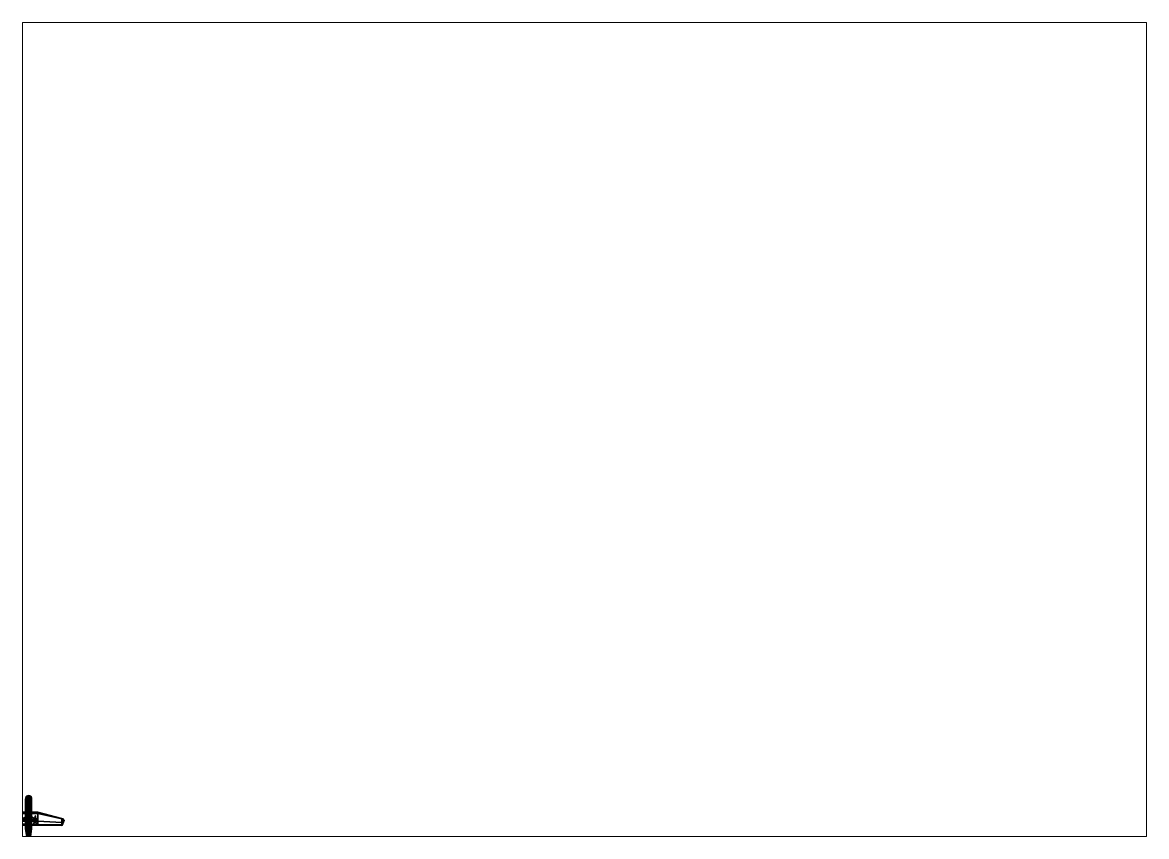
# Paper-space layout 'Layout1' of a CAD drawing. Header units: millimetres. Extents: x 28 to 251, y 20 to 181.
# The model-space entities are those that its viewports show. They can reach past a viewport. Long polylines and large blocks are cut down to what shows.
import ezdxf

# ---------------------------------------------------------------- set-up
doc = ezdxf.new("R2010")
doc.units = ezdxf.units.MM
for name, color, linetype in [('wheels', 2, 'Continuous'), ('wing1', 5, 'Continuous'), ('wing2', 1, 'Continuous')]:
    doc.layers.add(name, color=color, linetype=linetype)

msp = doc.modelspace()

# ---------------------------------------------------------------- linework, layer by layer
for points in [[(-1.04, 9.33, 2.65), (-1.1, 9.33, 2.1), (-1.13, 8.8, 2.1), (-1.07, 8.8, 2.66)], [(-1.1, 9.33, 2.1), (-1.04, 9.33, 1.67), (-1.07, 8.8, 1.53), (-1.13, 8.8, 2.1)], [(-1.13, 8.8, 2.1), (-1.07, 8.8, 1.53), (-0.98, 8.33, 1.53), (-1.13, 8.33, 2.1)], [(-1.07, 8.8, 2.66), (-1.13, 8.8, 2.1), (-1.13, 8.33, 2.1), (-0.98, 8.33, 2.66)], [(-0.93, 9.86, 2.19), (-0.96, 9.86, 1.88), (-1.1, 9.33, 2.1), (-1.04, 9.33, 2.65)], [(-0.96, 9.86, 1.88), (-0.93, 9.86, 1.82), (-1.04, 9.33, 1.67), (-1.1, 9.33, 2.1)], [(-1.04, 9.33, 1.67), (-0.57, 9.33, 1.19), (-0.57, 8.8, 1.07), (-1.07, 8.8, 1.53)], [(-0.57, 9.33, 3.03), (-1.04, 9.33, 2.65), (-1.07, 8.8, 2.66), (-0.57, 8.8, 3.08)], [(-1.07, 8.8, 1.53), (-0.57, 8.8, 1.07), (-0.57, 8.33, 1.12), (-0.98, 8.33, 1.53)], [(-0.57, 8.8, 3.08), (-1.07, 8.8, 2.66), (-0.98, 8.33, 2.66), (-0.57, 8.33, 3.08)], [(-0.93, 9.86, 1.82), (-0.57, 9.86, 1.42), (-0.57, 9.33, 1.19), (-1.04, 9.33, 1.67)], [(-0.57, 9.86, 2.38), (-0.93, 9.86, 2.19), (-1.04, 9.33, 2.65), (-0.57, 9.33, 3.03)], [(-0.83, 9.99, 1.86), (-0.96, 9.86, 1.88), (-0.93, 9.86, 2.19), (-0.59, 9.99, 1.94)], [(-0.59, 9.99, 1.79), (-0.93, 9.86, 1.82), (-0.96, 9.86, 1.88), (-0.83, 9.99, 1.86)], [(-0.59, 9.99, 1.94), (-0.93, 9.86, 2.19), (-0.57, 9.86, 2.38), (0, 9.99, 2.21)], [(0, 9.99, 1.48), (-0.57, 9.86, 1.42), (-0.93, 9.86, 1.82), (-0.59, 9.99, 1.79)], [(-0.48, 10.13, 1.83), (-0.83, 9.99, 1.86), (-0.59, 9.99, 1.94), (-0.34, 10.13, 1.9)], [(-0.34, 10.13, 1.67), (-0.59, 9.99, 1.79), (-0.83, 9.99, 1.86), (-0.48, 10.13, 1.83)], [(-0.34, 10.13, 1.9), (-0.59, 9.99, 1.94), (0, 9.99, 2.21), (0, 10.13, 2.02)], [(0, 10.13, 1.56), (0, 9.99, 1.48), (-0.59, 9.99, 1.79), (-0.34, 10.13, 1.67)], [(0.57, 9.86, 1.42), (0, 9.86, 1.4), (-0.57, 9.86, 1.42), (0, 9.99, 1.48)], [(-0.57, 9.86, 1.42), (0, 9.86, 1.4), (0, 9.33, 1.17), (-0.57, 9.33, 1.19)], [(-0.57, 9.33, 1.19), (0, 9.33, 1.17), (0, 8.8, 1), (-0.57, 8.8, 1.07)], [(-0.57, 8.8, 1.07), (0, 8.8, 1), (0, 8.33, 0.97), (-0.57, 8.33, 1.12)], [(-0.57, 9.86, 2.38), (0, 9.86, 2.42), (0.57, 9.86, 2.38), (0, 9.99, 2.21)], [(0, 9.86, 2.42), (-0.57, 9.86, 2.38), (-0.57, 9.33, 3.03), (0, 9.33, 3.1)], [(0, 9.33, 3.1), (-0.57, 9.33, 3.03), (-0.57, 8.8, 3.08), (0, 8.8, 3.23)], [(0, 8.8, 3.23), (-0.57, 8.8, 3.08), (-0.57, 8.33, 3.08), (0, 8.33, 3.23)], [(0, 10.22, 1.79), (-0.48, 10.13, 1.83), (-0.34, 10.13, 1.9), (0, 10.22, 1.79)], [(0, 10.22, 1.79), (-0.34, 10.13, 1.67), (-0.48, 10.13, 1.83), (0, 10.22, 1.79)], [(0, 10.22, 1.79), (-0.34, 10.13, 1.9), (0, 10.13, 2.02), (0, 10.22, 1.79)], [(0, 10.22, 1.79), (0, 10.13, 1.56), (-0.34, 10.13, 1.67), (0, 10.22, 1.79)], [(0, 10.22, 1.79), (0, 10.13, 2.02), (0.34, 10.13, 1.9), (0, 10.22, 1.79)], [(0, 10.22, 1.79), (0.34, 10.13, 1.9), (0.48, 10.13, 1.83), (0, 10.22, 1.79)], [(0, 10.22, 1.79), (0.48, 10.13, 1.83), (0.34, 10.13, 1.67), (0, 10.22, 1.79)], [(0, 10.22, 1.79), (0.34, 10.13, 1.67), (0, 10.13, 1.56), (0, 10.22, 1.79)], [(0, 10.13, 2.02), (0, 9.99, 2.21), (0.59, 9.99, 1.94), (0.34, 10.13, 1.9)], [(0.34, 10.13, 1.67), (0.59, 9.99, 1.79), (0, 9.99, 1.48), (0, 10.13, 1.56)], [(0, 9.99, 2.21), (0.57, 9.86, 2.38), (0.93, 9.86, 2.19), (0.59, 9.99, 1.94)], [(0.59, 9.99, 1.79), (0.93, 9.86, 1.82), (0.57, 9.86, 1.42), (0, 9.99, 1.48)], [(0, 9.86, 1.4), (0.57, 9.86, 1.42), (0.57, 9.33, 1.19), (0, 9.33, 1.17)], [(0.57, 9.86, 2.38), (0, 9.86, 2.42), (0, 9.33, 3.1), (0.57, 9.33, 3.03)], [(0, 9.33, 1.17), (0.57, 9.33, 1.19), (0.57, 8.8, 1.07), (0, 8.8, 1)], [(0.57, 9.33, 3.03), (0, 9.33, 3.1), (0, 8.8, 3.23), (0.57, 8.8, 3.08)], [(0, 8.8, 1), (0.57, 8.8, 1.07), (0.57, 8.33, 1.12), (0, 8.33, 0.97)], [(0.57, 8.8, 3.08), (0, 8.8, 3.23), (0, 8.33, 3.23), (0.57, 8.33, 3.08)], [(0.34, 10.13, 1.9), (0.59, 9.99, 1.94), (0.83, 9.99, 1.86), (0.48, 10.13, 1.83)], [(0.48, 10.13, 1.83), (0.83, 9.99, 1.86), (0.59, 9.99, 1.79), (0.34, 10.13, 1.67)], [(0.57, 9.86, 1.42), (0.93, 9.86, 1.82), (1.04, 9.33, 1.67), (0.57, 9.33, 1.19)], [(0.93, 9.86, 2.19), (0.57, 9.86, 2.38), (0.57, 9.33, 3.03), (1.04, 9.33, 2.65)], [(0.57, 9.33, 1.19), (1.04, 9.33, 1.67), (1.07, 8.8, 1.53), (0.57, 8.8, 1.07)], [(1.04, 9.33, 2.65), (0.57, 9.33, 3.03), (0.57, 8.8, 3.08), (1.07, 8.8, 2.66)], [(0.57, 8.8, 1.07), (1.07, 8.8, 1.53), (0.98, 8.33, 1.53), (0.57, 8.33, 1.12)], [(1.07, 8.8, 2.66), (0.57, 8.8, 3.08), (0.57, 8.33, 3.08), (0.98, 8.33, 2.66)], [(0.59, 9.99, 1.94), (0.93, 9.86, 2.19), (0.96, 9.86, 1.88), (0.83, 9.99, 1.86)], [(0.83, 9.99, 1.86), (0.96, 9.86, 1.88), (0.93, 9.86, 1.82), (0.59, 9.99, 1.79)], [(0.96, 9.86, 1.88), (0.93, 9.86, 2.19), (1.04, 9.33, 2.65), (1.1, 9.33, 2.1)], [(0.93, 9.86, 1.82), (0.96, 9.86, 1.88), (1.1, 9.33, 2.1), (1.04, 9.33, 1.67)], [(1.07, 8.8, 1.53), (1.13, 8.8, 2.1), (1.13, 8.33, 2.1), (0.98, 8.33, 1.53)], [(1.13, 8.8, 2.1), (1.07, 8.8, 2.66), (0.98, 8.33, 2.66), (1.13, 8.33, 2.1)], [(1.1, 9.33, 2.1), (1.04, 9.33, 2.65), (1.07, 8.8, 2.66), (1.13, 8.8, 2.1)], [(1.04, 9.33, 1.67), (1.1, 9.33, 2.1), (1.13, 8.8, 2.1), (1.07, 8.8, 1.53)], [(-0.98, 8.33, 2.66), (-1.13, 8.33, 2.1), (-1.13, -2.33, 2.1), (-0.98, -2.33, 2.66)], [(-1.13, 8.33, 2.1), (-0.98, 8.33, 1.53), (-0.98, -2.33, 1.53), (-1.13, -2.33, 2.1)], [(-0.57, 8.33, 3.08), (-0.98, 8.33, 2.66), (-0.98, -2.33, 2.66), (-0.57, -2.33, 3.08)], [(-0.98, 8.33, 1.53), (-0.57, 8.33, 1.12), (-0.57, -2.33, 1.12), (-0.98, -2.33, 1.53)], [(-0.57, 8.33, 1.12), (0, 8.33, 0.97), (0, -2.33, 0.97), (-0.57, -2.33, 1.12)], [(0, 8.33, 3.23), (-0.57, 8.33, 3.08), (-0.57, -2.33, 3.08), (0, -2.33, 3.23)], [(-0.08, 8.31, 0.86), (-0.16, 8.17, 0.86), (-0.16, 8.17, 1.02), (-0.08, 8.31, 1)], [(-0.08, 8.31, 0.86), (0.08, 8.03, 0.86), (-0.08, 8.03, 0.86), (-0.16, 8.17, 0.86)], [(-0.16, 8.17, 0.86), (-0.08, 8.03, 0.86), (-0.08, 8.03, 1), (-0.16, 8.17, 1.02)], [(-0.14, 8.15, 0.2), (-0.14, 8.31, 0.57), (-0.14, 8.08, 0.57), (-0.14, 8, 0.2)], [(-0.14, 8.31, 0.57), (-0.14, 8.08, 0.57), (-0.14, 8.08, 0.72), (-0.14, 8.3, 0.72)], [(0.14, 8.3, 0.72), (0.14, 8.31, 0.57), (-0.14, 8.31, 0.57), (-0.14, 8.3, 0.72)], [(0.14, 8.31, 0.57), (0.14, 8.08, 0.57), (-0.14, 8.08, 0.57), (-0.14, 8.31, 0.57)], [(-0.14, 8.3, 0.72), (-0.14, 8.08, 0.72), (0.14, 8.08, 0.72), (0.14, 8.3, 0.72)], [(-0.14, 8.08, 0.72), (-0.14, 8.08, 0.57), (0.14, 8.08, 0.57), (0.14, 8.08, 0.72)], [(0.1, 4.25, 1.01), (0.1, 1.94, 0.32), (-0.1, 1.94, 0.32), (-0.1, 4.25, 1.01)], [(0.08, 8.31, 0.86), (-0.08, 8.31, 0.86), (-0.08, 8.31, 1), (0.08, 8.31, 1)], [(0.08, 8.31, 0.86), (0.16, 8.17, 0.86), (0.08, 8.03, 0.86), (-0.08, 8.31, 0.86)], [(-0.04, 8.24, 0.72), (-0.08, 8.17, 0.72), (-0.08, 8.17, 0.86), (-0.04, 8.24, 0.86)], [(-0.08, 8.17, 0.72), (-0.04, 8.1, 0.72), (-0.04, 8.1, 0.86), (-0.08, 8.17, 0.86)], [(-0.08, 8.03, 0.86), (0.08, 8.03, 0.86), (0.08, 8.03, 1), (-0.08, 8.03, 1)], [(0, 8.22, 3.21), (-0.05, 8.17, 3.21), (-0.03, 8.17, 3.75), (0, 8.2, 3.75)], [(-0.05, 8.17, 3.21), (0, 8.12, 3.21), (0, 8.14, 3.75), (-0.03, 8.17, 3.75)], [(0.04, 8.24, 0.72), (-0.04, 8.24, 0.72), (-0.04, 8.24, 0.86), (0.04, 8.24, 0.86)], [(-0.04, 8.1, 0.72), (0.04, 8.1, 0.72), (0.04, 8.1, 0.86), (-0.04, 8.1, 0.86)], [(0, 8.2, 3.75), (-0.03, 8.17, 3.75), (0, 8.14, 3.75), (0.03, 8.17, 3.75)], [(0, 8.17, 3.65), (-0.01, 8.17, 3.64), (-0.01, 0.58, 3.78), (0, 0.58, 3.79)], [(-0.01, 8.17, 3.64), (0, 8.17, 3.63), (0, 0.58, 3.77), (-0.01, 0.58, 3.78)], [(0.57, 8.33, 3.08), (0, 8.33, 3.23), (0, -2.33, 3.23), (0.57, -2.33, 3.08)], [(0, 8.33, 0.97), (0.57, 8.33, 1.12), (0.57, -2.33, 1.12), (0, -2.33, 0.97)], [(0.05, 8.17, 3.21), (0, 8.22, 3.21), (0, 8.2, 3.75), (0.03, 8.17, 3.75)], [(0, 8.12, 3.21), (0.05, 8.17, 3.21), (0.03, 8.17, 3.75), (0, 8.14, 3.75)], [(0.01, 8.17, 3.64), (0, 8.17, 3.65), (0, 0.58, 3.79), (0.01, 0.58, 3.78)], [(0, 8.17, 3.63), (0.01, 8.17, 3.64), (0.01, 0.58, 3.78), (0, 0.58, 3.77)], [(0.08, 8.17, 0.72), (0.04, 8.24, 0.72), (0.04, 8.24, 0.86), (0.08, 8.17, 0.86)], [(0.04, 8.1, 0.72), (0.08, 8.17, 0.72), (0.08, 8.17, 0.86), (0.04, 8.1, 0.86)], [(0.16, 8.17, 0.86), (0.08, 8.31, 0.86), (0.08, 8.31, 1), (0.16, 8.17, 1.02)], [(0.08, 8.03, 0.86), (0.16, 8.17, 0.86), (0.16, 8.17, 1.02), (0.08, 8.03, 1)], [(0.14, 8.15, 0.2), (0.14, 8.31, 0.57), (0.14, 8.08, 0.57), (0.14, 8, 0.2)], [(0.14, 8.08, 0.72), (0.14, 8.08, 0.57), (0.14, 8.31, 0.57), (0.14, 8.3, 0.72)], [(0.98, 8.33, 2.66), (0.57, 8.33, 3.08), (0.57, -2.33, 3.08), (0.98, -2.33, 2.66)], [(0.57, 8.33, 1.12), (0.98, 8.33, 1.53), (0.98, -2.33, 1.53), (0.57, -2.33, 1.12)], [(1.13, 8.33, 2.1), (0.98, 8.33, 2.66), (0.98, -2.33, 2.66), (1.13, -2.33, 2.1)], [(0.98, 8.33, 1.53), (1.13, 8.33, 2.1), (1.13, -2.33, 2.1), (0.98, -2.33, 1.53)], [(0.1, 1.94, 0.32), (0.34, 1.46, 0.32), (-0.34, 1.46, 0.32), (-0.1, 1.94, 0.32)], [(0.34, 1.46, 0.32), (0.34, 0.91, 0.32), (-0.34, 0.91, 0.32), (-0.34, 1.46, 0.32)], [(-0.08, 1.55, 0.54), (-0.16, 1.41, 0.52), (-0.16, 1.29, 1.19), (-0.08, 1.43, 1.21)], [(-0.08, 1.55, 0.54), (0.08, 1.27, 0.5), (-0.08, 1.27, 0.5), (-0.16, 1.41, 0.52)], [(-0.16, 1.41, 0.52), (-0.08, 1.27, 0.5), (-0.08, 1.16, 1.17), (-0.16, 1.29, 1.19)], [(0.08, 1.55, 0.54), (-0.08, 1.55, 0.54), (-0.08, 1.43, 1.21), (0.08, 1.43, 1.21)], [(0.08, 1.55, 0.54), (0.16, 1.41, 0.52), (0.08, 1.27, 0.5), (-0.08, 1.55, 0.54)], [(-0.08, 1.27, 0.5), (0.08, 1.27, 0.5), (0.08, 1.16, 1.17), (-0.08, 1.16, 1.17)], [(0, 1.48, 0.32), (-0.04, 1.44, 0.32), (-0.04, 1.41, 0.52), (0, 1.44, 0.53)], [(-0.04, 1.44, 0.32), (0, 1.4, 0.32), (0, 1.37, 0.52), (-0.04, 1.41, 0.52)], [(0, 0.62, 3.69), (-0.04, 0.58, 3.69), (-0.02, 0.58, 3.79), (0, 0.6, 3.79)], [(-0.04, 0.58, 3.69), (0, 0.54, 3.69), (0, 0.56, 3.79), (-0.02, 0.58, 3.79)], [(0, 1.53, 0.32), (-0.02, 1.51, 0.32), (-0.02, 1.92, 0.99), (0, 1.94, 0.99)], [(-0.02, 1.51, 0.32), (0, 1.49, 0.32), (0, 1.9, 0.99), (-0.02, 1.92, 0.99)], [(0, 0.6, 3.79), (-0.02, 0.58, 3.79), (0, 0.56, 3.79), (0.02, 0.58, 3.79)], [(0.02, 1.51, 0.32), (0, 1.53, 0.32), (0, 1.94, 0.99), (0.02, 1.92, 0.99)], [(0, 1.49, 0.32), (0.02, 1.51, 0.32), (0.02, 1.92, 0.99), (0, 1.9, 0.99)], [(0.04, 1.44, 0.32), (0, 1.48, 0.32), (0, 1.44, 0.53), (0.04, 1.41, 0.52)], [(0, 1.4, 0.32), (0.04, 1.44, 0.32), (0.04, 1.41, 0.52), (0, 1.37, 0.52)], [(0.04, 0.58, 3.69), (0, 0.62, 3.69), (0, 0.6, 3.79), (0.02, 0.58, 3.79)], [(0, 0.54, 3.69), (0.04, 0.58, 3.69), (0.02, 0.58, 3.79), (0, 0.56, 3.79)], [(0.16, 1.41, 0.52), (0.08, 1.55, 0.54), (0.08, 1.43, 1.21), (0.16, 1.29, 1.19)], [(0.08, 1.27, 0.5), (0.16, 1.41, 0.52), (0.16, 1.29, 1.19), (0.08, 1.16, 1.17)], [(3, 0, -4), (3, 0, -5), (2, 0, -5), (2, 0, -4)], [(3, 0, -5), (3, -1, -5), (2, -1, -5), (2, 0, -5)], [(2, 0, -5), (2, -1, -5), (2, -1, -4), (2, 0, -4)], [(2, 0, -4), (2, -1, -4), (3, -1, -4), (3, 0, -4)], [(3, -1, -4), (3, -1, -5), (3, 0, -5), (3, 0, -4)], [(-0.98, -2.33, 2.66), (-1.13, -2.33, 2.1), (-0.7, -5.47, 2.02), (-0.7, -5.47, 2.6)], [(-1.13, -2.33, 2.1), (-1.13, -2.33, 2.1), (-0.63, -5.47, 1.78), (-0.7, -5.47, 2.02)], [(-1.13, -2.33, 2.1), (-0.98, -2.33, 1.53), (-0.45, -5.47, 1.54), (-0.63, -5.47, 1.78)], [(-0.98, -2.33, 1.53), (-0.57, -2.33, 1.12), (-0.24, -5.47, 1.43), (-0.45, -5.47, 1.54)], [(-0.98, -2.33, 2.66), (-0.98, -2.33, 2.66), (-0.7, -5.47, 2.6), (-0.67, -5.47, 2.75)], [(-0.57, -2.33, 3.08), (-0.98, -2.33, 2.66), (-0.67, -5.47, 2.75), (-0.54, -5.47, 3)], [(0, -5.47, 1.38), (-0.24, -5.47, 1.43), (-0.57, -2.33, 1.12), (0, -2.33, 0.97)], [(0, -2.33, 3.23), (-0.57, -2.33, 3.08), (-0.25, -5.47, 3.19), (0, -5.47, 3.23)], [(-0.57, -2.33, 3.08), (-0.57, -2.33, 3.08), (-0.54, -5.47, 3), (-0.25, -5.47, 3.19)], [(0, -2.33, 0.97), (0.57, -2.33, 1.12), (0.24, -5.47, 1.43), (0, -5.47, 1.38)], [(0, -5.47, 3.23), (0.25, -5.47, 3.19), (0.57, -2.33, 3.08), (0, -2.33, 3.23)], [(0.45, -5.47, 1.54), (0.24, -5.47, 1.43), (0.57, -2.33, 1.12), (0.98, -2.33, 1.53)], [(0.25, -5.47, 3.19), (0.54, -5.47, 3), (0.57, -2.33, 3.08)], [(0.63, -5.47, 1.78), (0.45, -5.47, 1.54), (0.98, -2.33, 1.53), (1.13, -2.33, 2.1)], [(0.54, -5.47, 3), (0.67, -5.47, 2.75), (0.98, -2.33, 2.66), (0.57, -2.33, 3.08)], [(0.7, -5.47, 2.02), (0.63, -5.47, 1.78), (1.13, -2.33, 2.1)], [(0.67, -5.47, 2.75), (0.7, -5.47, 2.6), (0.98, -2.33, 2.66)], [(0.7, -5.47, 2.6), (0.7, -5.47, 2.02), (1.13, -2.33, 2.1), (0.98, -2.33, 2.66)], [(2, -1, -4), (2, -1, -5), (3, -1, -5), (3, -1, -4)], [(-0.7, -5.47, 2.6), (-0.7, -5.47, 2.02), (-0.27, -8.95, 2.6), (-0.27, -8.92, 2.78)], [(-0.7, -5.47, 2.02), (-0.63, -5.47, 1.78), (-0.25, -8.98, 2.35), (-0.27, -8.95, 2.6)], [(-0.67, -5.47, 2.75), (-0.7, -5.47, 2.6), (-0.27, -8.92, 2.78), (-0.25, -8.9, 2.96)], [(-0.54, -5.47, 3), (-0.67, -5.47, 2.75), (-0.25, -8.9, 2.96), (-0.2, -8.88, 3.09)], [(-0.63, -5.47, 1.78), (-0.45, -5.47, 1.54), (-0.2, -9.02, 2.11), (-0.25, -8.98, 2.35)], [(-0.25, -5.47, 3.19), (-0.54, -5.47, 3), (-0.2, -8.88, 3.09), (-0.13, -8.86, 3.19)], [(-0.45, -5.47, 1.54), (-0.24, -5.47, 1.43), (-0.13, -9.03, 2.02), (-0.2, -9.02, 2.11)], [(0, -5.47, 3.23), (-0.25, -5.47, 3.19), (-0.13, -8.86, 3.19), (0, -8.85, 3.23)], [(0, -9.06, 1.9), (-0.13, -9.03, 2.02), (-0.24, -5.47, 1.43), (0, -5.47, 1.38)], [(0, -7.21, 4.23), (0, -6.83, 3.23), (-0.14, -7.18, 3.23), (-0.16, -7.51, 4.23)], [(-0.14, -7.18, 3.23), (-0.14, -9.37, 3.23), (-0.16, -9.38, 4.23), (-0.16, -7.51, 4.23)], [(0, -7.4, 4.75), (0, -7.21, 4.23), (-0.16, -7.51, 4.23), (-0.15, -7.7, 4.75)], [(0, -6.83, 3.23), (0, -6.83, 2.84), (-0.13, -7.13, 2.84), (-0.14, -7.18, 3.23)], [(-0.13, -7.13, 2.84), (-0.13, -9.24, 2.84), (-0.14, -9.37, 3.23), (-0.14, -7.18, 3.23)], [(0, -6.83, 2.84), (0, -6.83, 2.6), (-0.13, -7.13, 2.6), (-0.13, -7.13, 2.84)], [(0, -6.83, 2.6), (0, -6.83, 2.32), (-0.13, -7.13, 2.32), (-0.13, -7.13, 2.6)], [(0, -6.83, 2.32), (0, -6.83, 2.13), (-0.13, -7.13, 2.13), (-0.13, -7.13, 2.32)], [(0, -6.83, 2.13), (0, -6.83, 1.94), (-0.08, -7.13, 1.97), (-0.13, -7.13, 2.13)], [(-0.13, -7.13, 2.6), (-0.13, -9.1, 2.6), (-0.13, -9.24, 2.84), (-0.13, -7.13, 2.84)], [(-0.13, -7.13, 2.32), (-0.13, -8.93, 2.32), (-0.13, -9.1, 2.6), (-0.13, -7.13, 2.6)], [(-0.13, -7.13, 2.13), (-0.13, -8.74, 2.13), (-0.13, -8.93, 2.32), (-0.13, -7.13, 2.32)], [(-0.08, -7.13, 1.97), (-0.08, -8.47, 1.97), (-0.13, -8.74, 2.13), (-0.13, -7.13, 2.13)], [(0, -6.83, 1.94), (0, -9.08, 1.94), (-0.08, -8.47, 1.97), (-0.08, -7.13, 1.97)], [(0, -8.85, 3.23), (0.13, -8.86, 3.19), (0.25, -5.47, 3.19), (0, -5.47, 3.23)], [(0, -5.47, 1.38), (0.24, -5.47, 1.43), (0.13, -9.03, 2.02), (0, -9.06, 1.9)], [(0.13, -7.13, 2.6), (0.13, -7.13, 2.32), (0, -6.83, 2.32), (0, -6.83, 2.6)], [(0.08, -7.13, 1.97), (0.08, -8.47, 1.97), (0, -9.08, 1.94), (0, -6.83, 1.94)], [(0.13, -7.13, 2.13), (0.08, -7.13, 1.97), (0, -6.83, 1.94), (0, -6.83, 2.13)], [(0.13, -7.13, 2.32), (0.13, -7.13, 2.13), (0, -6.83, 2.13), (0, -6.83, 2.32)], [(0.16, -7.51, 4.23), (0.14, -7.18, 3.23), (0, -6.83, 3.23), (0, -7.21, 4.23)], [(0.14, -7.18, 3.23), (0.13, -7.13, 2.84), (0, -6.83, 2.84), (0, -6.83, 3.23)], [(0.13, -7.13, 2.84), (0.13, -7.13, 2.6), (0, -6.83, 2.6), (0, -6.83, 2.84)], [(0.15, -7.7, 4.75), (0.16, -7.51, 4.23), (0, -7.21, 4.23), (0, -7.4, 4.75)], [(0.13, -8.74, 2.13), (0.08, -8.47, 1.97), (0.08, -7.13, 1.97), (0.13, -7.13, 2.13)], [(0.13, -8.86, 3.19), (0.2, -8.88, 3.09), (0.54, -5.47, 3), (0.25, -5.47, 3.19)], [(0.2, -9.02, 2.11), (0.13, -9.03, 2.02), (0.24, -5.47, 1.43), (0.45, -5.47, 1.54)], [(0.13, -9.1, 2.6), (0.13, -8.93, 2.32), (0.13, -7.13, 2.32), (0.13, -7.13, 2.6)], [(0.13, -8.93, 2.32), (0.13, -8.74, 2.13), (0.13, -7.13, 2.13), (0.13, -7.13, 2.32)], [(0.14, -9.37, 3.23), (0.13, -9.24, 2.84), (0.13, -7.13, 2.84), (0.14, -7.18, 3.23)], [(0.13, -9.24, 2.84), (0.13, -9.1, 2.6), (0.13, -7.13, 2.6), (0.13, -7.13, 2.84)], [(0.16, -9.38, 4.23), (0.14, -9.37, 3.23), (0.14, -7.18, 3.23), (0.16, -7.51, 4.23)], [(0.2, -8.88, 3.09), (0.25, -8.9, 2.96), (0.67, -5.47, 2.75), (0.54, -5.47, 3)], [(0.25, -8.98, 2.35), (0.2, -9.02, 2.11), (0.45, -5.47, 1.54), (0.63, -5.47, 1.78)], [(0.25, -8.9, 2.96), (0.27, -8.92, 2.78), (0.7, -5.47, 2.6), (0.67, -5.47, 2.75)], [(0.27, -8.95, 2.6), (0.25, -8.98, 2.35), (0.63, -5.47, 1.78), (0.7, -5.47, 2.02)], [(0.27, -8.92, 2.78), (0.27, -8.95, 2.6), (0.7, -5.47, 2.02), (0.7, -5.47, 2.6)]]:
    msp.add_3dface(points)
at = {"layer": 'wheels'}
for points in [[(0, 8.25, -0.08), (-0.1, 8.2, 0), (-0.1, 8.33, 0.23), (0, 8.43, 0.23)], [(0, 8.43, 0.23), (-0.1, 8.33, 0.23), (-0.1, 8.2, 0.46), (0, 8.25, 0.54)], [(-0.1, 8.2, 0), (0, 8.15, 0.09), (0, 8.23, 0.23), (-0.1, 8.33, 0.23)], [(-0.1, 8.33, 0.23), (0, 8.23, 0.23), (0, 8.15, 0.37), (-0.1, 8.2, 0.46)], [(0, 7.89, -0.08), (-0.1, 7.94, 0), (-0.1, 8.2, 0), (0, 8.25, -0.08)], [(0, 8.25, 0.54), (-0.1, 8.2, 0.46), (-0.1, 7.94, 0.46), (0, 7.89, 0.54)], [(-0.1, 7.94, 0), (0, 7.99, 0.09), (0, 8.15, 0.09), (-0.1, 8.2, 0)], [(-0.1, 8.2, 0.46), (0, 8.15, 0.37), (0, 7.99, 0.37), (-0.1, 7.94, 0.46)], [(-0.1, 7.81, 0.23), (0, 7.91, 0.23), (0, 7.99, 0.09), (-0.1, 7.94, 0)], [(-0.1, 7.94, 0.46), (0, 7.99, 0.37), (0, 7.91, 0.23), (-0.1, 7.81, 0.23)], [(0, 7.71, 0.23), (-0.1, 7.81, 0.23), (-0.1, 7.94, 0), (0, 7.89, -0.08)], [(0, 7.89, 0.54), (-0.1, 7.94, 0.46), (-0.1, 7.81, 0.23), (0, 7.71, 0.23)], [(0.1, 8.2, 0), (0, 8.25, -0.08), (0, 8.43, 0.23), (0.1, 8.33, 0.23)], [(0.1, 8.33, 0.23), (0, 8.43, 0.23), (0, 8.25, 0.54), (0.1, 8.2, 0.46)], [(0, 8.15, 0.09), (0.1, 8.2, 0), (0.1, 8.33, 0.23), (0, 8.23, 0.23)], [(0, 8.23, 0.23), (0.1, 8.33, 0.23), (0.1, 8.2, 0.46), (0, 8.15, 0.37)], [(0.1, 7.94, 0), (0, 7.89, -0.08), (0, 8.25, -0.08), (0.1, 8.2, 0)], [(0.1, 8.2, 0.46), (0, 8.25, 0.54), (0, 7.89, 0.54), (0.1, 7.94, 0.46)], [(0, 8.23, 0.23), (0, 8.15, 0.37), (0, 7.99, 0.37), (0, 7.91, 0.23)], [(0, 8.15, 0.09), (0, 8.23, 0.23), (0, 7.91, 0.23), (0, 7.99, 0.09)], [(0, 7.99, 0.09), (0.1, 7.94, 0), (0.1, 8.2, 0), (0, 8.15, 0.09)], [(0, 8.15, 0.37), (0.1, 8.2, 0.46), (0.1, 7.94, 0.46), (0, 7.99, 0.37)], [(0, 7.91, 0.23), (0.1, 7.81, 0.23), (0.1, 7.94, 0), (0, 7.99, 0.09)], [(0, 7.99, 0.37), (0.1, 7.94, 0.46), (0.1, 7.81, 0.23), (0, 7.91, 0.23)], [(0.1, 7.81, 0.23), (0, 7.71, 0.23), (0, 7.89, -0.08), (0.1, 7.94, 0)], [(0.1, 7.94, 0.46), (0, 7.89, 0.54), (0, 7.71, 0.23), (0.1, 7.81, 0.23)], [(-2.72, 1.54, 0.01), (-2.87, 1.47, 0.14), (-2.87, 1.65, 0.45), (-2.72, 1.8, 0.45)], [(-2.72, 1.8, 0.45), (-2.87, 1.65, 0.45), (-2.87, 1.47, 0.76), (-2.72, 1.54, 0.89)], [(-2.87, 1.47, 0.14), (-2.72, 1.39, 0.27), (-2.72, 1.5, 0.45), (-2.87, 1.65, 0.45)], [(-2.87, 1.65, 0.45), (-2.72, 1.5, 0.45), (-2.72, 1.39, 0.63), (-2.87, 1.47, 0.76)], [(-2.72, 1.54, 0.89), (-2.87, 1.47, 0.76), (-2.87, 1.11, 0.76), (-2.72, 1.04, 0.89)], [(-2.72, 1.04, 0.01), (-2.87, 1.11, 0.14), (-2.87, 1.47, 0.14), (-2.72, 1.54, 0.01)], [(-2.87, 1.11, 0.14), (-2.72, 1.19, 0.27), (-2.72, 1.39, 0.27), (-2.87, 1.47, 0.14)], [(-2.87, 1.47, 0.76), (-2.72, 1.39, 0.63), (-2.72, 1.19, 0.63), (-2.87, 1.11, 0.76)], [(-2.87, 0.93, 0.45), (-2.72, 1.08, 0.45), (-2.72, 1.19, 0.27), (-2.87, 1.11, 0.14)], [(-2.87, 1.11, 0.76), (-2.72, 1.19, 0.63), (-2.72, 1.08, 0.45), (-2.87, 0.93, 0.45)], [(-2.72, 0.78, 0.45), (-2.87, 0.93, 0.45), (-2.87, 1.11, 0.14), (-2.72, 1.04, 0.01)], [(-2.72, 1.04, 0.89), (-2.87, 1.11, 0.76), (-2.87, 0.93, 0.45), (-2.72, 0.78, 0.45)], [(-2.57, 1.47, 0.14), (-2.72, 1.54, 0.01), (-2.72, 1.8, 0.45), (-2.57, 1.65, 0.45)], [(-2.57, 1.65, 0.45), (-2.72, 1.8, 0.45), (-2.72, 1.54, 0.89), (-2.57, 1.47, 0.76)], [(-2.72, 1.39, 0.27), (-2.57, 1.47, 0.14), (-2.57, 1.65, 0.45), (-2.72, 1.5, 0.45)], [(-2.72, 1.5, 0.45), (-2.57, 1.65, 0.45), (-2.57, 1.47, 0.76), (-2.72, 1.39, 0.63)], [(-2.57, 1.47, 0.76), (-2.72, 1.54, 0.89), (-2.72, 1.04, 0.89), (-2.57, 1.11, 0.76)], [(-2.57, 1.11, 0.14), (-2.72, 1.04, 0.01), (-2.72, 1.54, 0.01), (-2.57, 1.47, 0.14)], [(-2.72, 1.5, 0.45), (-2.72, 1.39, 0.63), (-2.72, 1.19, 0.63), (-2.72, 1.08, 0.45)], [(-2.72, 1.39, 0.27), (-2.72, 1.5, 0.45), (-2.72, 1.08, 0.45), (-2.72, 1.19, 0.27)], [(-2.72, 1.19, 0.27), (-2.57, 1.11, 0.14), (-2.57, 1.47, 0.14), (-2.72, 1.39, 0.27)], [(-2.72, 1.39, 0.63), (-2.57, 1.47, 0.76), (-2.57, 1.11, 0.76), (-2.72, 1.19, 0.63)], [(-2.72, 1.08, 0.45), (-2.57, 0.93, 0.45), (-2.57, 1.11, 0.14), (-2.72, 1.19, 0.27)], [(-2.72, 1.19, 0.63), (-2.57, 1.11, 0.76), (-2.57, 0.93, 0.45), (-2.72, 1.08, 0.45)], [(-2.57, 0.93, 0.45), (-2.72, 0.78, 0.45), (-2.72, 1.04, 0.01), (-2.57, 1.11, 0.14)], [(-2.57, 1.11, 0.76), (-2.72, 1.04, 0.89), (-2.72, 0.78, 0.45), (-2.57, 0.93, 0.45)], [(2.72, 1.54, 0.01), (2.57, 1.47, 0.14), (2.57, 1.65, 0.45), (2.72, 1.8, 0.45)], [(2.72, 1.8, 0.45), (2.57, 1.65, 0.45), (2.57, 1.47, 0.76), (2.72, 1.54, 0.89)], [(2.57, 1.65, 0.45), (2.72, 1.5, 0.45), (2.72, 1.39, 0.63), (2.57, 1.47, 0.76)], [(2.57, 1.47, 0.14), (2.72, 1.39, 0.27), (2.72, 1.5, 0.45), (2.57, 1.65, 0.45)], [(2.72, 1.54, 0.89), (2.57, 1.47, 0.76), (2.57, 1.11, 0.76), (2.72, 1.04, 0.89)], [(2.72, 1.04, 0.01), (2.57, 1.11, 0.14), (2.57, 1.47, 0.14), (2.72, 1.54, 0.01)], [(2.57, 1.47, 0.76), (2.72, 1.39, 0.63), (2.72, 1.19, 0.63), (2.57, 1.11, 0.76)], [(2.57, 1.11, 0.14), (2.72, 1.19, 0.27), (2.72, 1.39, 0.27), (2.57, 1.47, 0.14)], [(2.57, 1.11, 0.76), (2.72, 1.19, 0.63), (2.72, 1.08, 0.45), (2.57, 0.93, 0.45)], [(2.57, 0.93, 0.45), (2.72, 1.08, 0.45), (2.72, 1.19, 0.27), (2.57, 1.11, 0.14)], [(2.72, 0.78, 0.45), (2.57, 0.93, 0.45), (2.57, 1.11, 0.14), (2.72, 1.04, 0.01)], [(2.72, 1.04, 0.89), (2.57, 1.11, 0.76), (2.57, 0.93, 0.45), (2.72, 0.78, 0.45)], [(2.87, 1.47, 0.14), (2.72, 1.54, 0.01), (2.72, 1.8, 0.45), (2.87, 1.65, 0.45)], [(2.87, 1.65, 0.45), (2.72, 1.8, 0.45), (2.72, 1.54, 0.89), (2.87, 1.47, 0.76)], [(2.72, 1.5, 0.45), (2.87, 1.65, 0.45), (2.87, 1.47, 0.76), (2.72, 1.39, 0.63)], [(2.72, 1.39, 0.27), (2.87, 1.47, 0.14), (2.87, 1.65, 0.45), (2.72, 1.5, 0.45)], [(2.87, 1.47, 0.76), (2.72, 1.54, 0.89), (2.72, 1.04, 0.89), (2.87, 1.11, 0.76)], [(2.87, 1.11, 0.14), (2.72, 1.04, 0.01), (2.72, 1.54, 0.01), (2.87, 1.47, 0.14)], [(2.72, 1.39, 0.27), (2.72, 1.5, 0.45), (2.72, 1.08, 0.45), (2.72, 1.19, 0.27)], [(2.72, 1.5, 0.45), (2.72, 1.39, 0.63), (2.72, 1.19, 0.63), (2.72, 1.08, 0.45)], [(2.72, 1.39, 0.63), (2.87, 1.47, 0.76), (2.87, 1.11, 0.76), (2.72, 1.19, 0.63)], [(2.72, 1.19, 0.27), (2.87, 1.11, 0.14), (2.87, 1.47, 0.14), (2.72, 1.39, 0.27)], [(2.72, 1.19, 0.63), (2.87, 1.11, 0.76), (2.87, 0.93, 0.45), (2.72, 1.08, 0.45)], [(2.72, 1.08, 0.45), (2.87, 0.93, 0.45), (2.87, 1.11, 0.14), (2.72, 1.19, 0.27)], [(2.87, 0.93, 0.45), (2.72, 0.78, 0.45), (2.72, 1.04, 0.01), (2.87, 1.11, 0.14)], [(2.87, 1.11, 0.76), (2.72, 1.04, 0.89), (2.72, 0.78, 0.45), (2.87, 0.93, 0.45)]]:
    msp.add_3dface(points, dxfattribs=at)
at = {"layer": 'wing1'}
for points in [[(-12.54, 1.38, 3.71), (-3.53, 3.44, 3.7), (-3.53, 3.95, 2.97), (-12.54, 1.57, 3.34)], [(-12.54, 1.57, 3.34), (-3.53, 3.95, 2.97), (-3.53, 3.44, 2.73), (-12.54, 1.37, 3.17)], [(-12.54, 0.06, 3.71), (-3.53, 0.5, 3.7), (-3.53, 3.44, 3.7), (-12.54, 1.38, 3.71)], [(-3.53, 3.44, 2.73), (-3.53, -0.98, 2.73), (-12.54, -1.03, 3.17), (-12.54, 1.37, 3.17)], [(-12.54, -0.8, 3.34), (-3.53, -0.66, 2.97), (-3.53, 0.5, 3.7), (-12.54, 0.06, 3.71)], [(-3.53, 3.44, 3.7), (0, 3.54, 3.7), (0, 3.96, 2.97), (-3.53, 3.95, 2.97)], [(-3.53, 3.95, 2.97), (0, 3.96, 2.97), (0, 3.5, 2.73), (-3.53, 3.44, 2.73)], [(-3.53, 0.5, 3.7), (0, 0.57, 3.7), (0, 3.54, 3.7), (-3.53, 3.44, 3.7)], [(0, 3.5, 2.73), (0, -0.94, 2.73), (-3.53, -0.98, 2.73), (-3.53, 3.44, 2.73)], [(-3.53, -0.66, 2.97), (0, -0.55, 2.97), (0, 0.57, 3.7), (-3.53, 0.5, 3.7)], [(-2.48, 1.35, 0.55), (-2.48, 1.41, 0.45), (-2.72, 1.41, 0.45), (-2.72, 1.35, 0.55)], [(-2.48, 1.41, 0.45), (-2.48, 1.35, 0.35), (-2.72, 1.35, 0.35), (-2.72, 1.41, 0.45)], [(-2.48, 1.23, 0.55), (-2.48, 1.35, 0.55), (-2.72, 1.35, 0.55), (-2.72, 1.23, 0.55)], [(-2.48, 1.35, 0.35), (-2.48, 1.23, 0.35), (-2.72, 1.23, 0.35), (-2.72, 1.35, 0.35)], [(-2.48, 1.17, 0.45), (-2.48, 1.23, 0.55), (-2.72, 1.23, 0.55), (-2.72, 1.17, 0.45)], [(-2.48, 1.23, 0.35), (-2.48, 1.17, 0.45), (-2.72, 1.17, 0.45), (-2.72, 1.23, 0.35)], [(-2.49, 2.56, 2.8), (-2.49, 1.36, 0.4), (-2.56, 1.36, 0.4), (-2.56, 2.56, 2.8)], [(-2.56, 2.56, 2.8), (-2.56, 1.36, 0.4), (-2.56, 1.21, 0.4), (-2.56, 2.37, 2.8)], [(-2.56, 2.37, 2.8), (-2.56, 1.21, 0.4), (-2.49, 1.21, 0.4), (-2.49, 2.37, 2.8)], [(-0.43, 2.56, 1.17), (-2.53, 1.36, 0.5), (-2.53, 1.21, 0.5), (-0.43, 2.37, 1.17)], [(-2.53, 1.21, 0.4), (-2.53, 1.36, 0.4), (-0.43, 2.56, 1.07), (-0.43, 2.37, 1.07)], [(-0.43, 2.56, 1.07), (-2.53, 1.36, 0.4), (-2.53, 1.36, 0.5), (-0.43, 2.56, 1.17)], [(-0.43, 2.37, 1.17), (-2.53, 1.21, 0.5), (-2.53, 1.21, 0.4), (-0.43, 2.37, 1.07)], [(-0.43, 1.05, 1.16), (-2.53, 1.36, 0.5), (-2.53, 1.21, 0.5), (-0.43, 0.86, 1.16)], [(-2.53, 1.21, 0.4), (-2.53, 1.36, 0.4), (-0.43, 1.05, 1.07), (-0.43, 0.86, 1.07)], [(-0.43, 1.05, 1.07), (-2.53, 1.36, 0.4), (-2.53, 1.36, 0.5), (-0.43, 1.05, 1.16)], [(-0.43, 0.86, 1.16), (-2.53, 1.21, 0.5), (-2.53, 1.21, 0.4), (-0.43, 0.86, 1.07)], [(-2.49, 1.21, 0.4), (-2.49, 1.36, 0.4), (-2.49, 2.56, 2.8), (-2.49, 2.37, 2.8)], [(-2.48, 1.17, 0.45), (-2.48, 1.41, 0.45), (-2.48, 1.35, 0.55), (-2.48, 1.23, 0.55)], [(-2.48, 1.23, 0.35), (-2.48, 1.35, 0.35), (-2.48, 1.41, 0.45), (-2.48, 1.17, 0.45)], [(-12.54, -1.03, 3.17), (-3.53, -0.98, 2.73), (-3.53, -0.66, 2.97), (-12.54, -0.8, 3.34)], [(-3.53, -0.98, 2.73), (0, -0.94, 2.73), (0, -0.55, 2.97), (-3.53, -0.66, 2.97)], [(-4.56, -7.68, 3.87), (-4.24, -7.68, 3.89), (-4.24, -7.33, 3.74), (-4.56, -7.33, 3.74)], [(-4.56, -7.33, 3.74), (-4.24, -7.33, 3.74), (-4.24, -7.68, 3.55), (-4.56, -7.68, 3.57)], [(-4.24, -7.68, 3.89), (-0.66, -7.68, 3.89), (-0.66, -7.3, 3.74), (-4.24, -7.33, 3.74)], [(-4.24, -7.33, 3.74), (-0.66, -7.3, 3.74), (-0.66, -7.68, 3.55), (-4.24, -7.68, 3.55)], [(-0.66, -7.68, 3.89), (0, -7.68, 3.89), (0, -7.3, 3.74), (-0.66, -7.3, 3.74)], [(-0.66, -7.3, 3.74), (0, -7.3, 3.74), (0, -7.68, 3.55), (-0.66, -7.68, 3.55)]]:
    msp.add_3dface(points, dxfattribs=at)
at = {"layer": 'wing2'}
for points in [[(3.53, 3.44, 3.7), (0, 3.54, 3.7), (0, 3.96, 2.97), (3.53, 3.95, 2.97)], [(3.53, 3.95, 2.97), (0, 3.96, 2.97), (0, 3.5, 2.73), (3.53, 3.44, 2.73)], [(3.53, 0.5, 3.7), (0, 0.57, 3.7), (0, 3.54, 3.7), (3.53, 3.44, 3.7)], [(0, 3.5, 2.73), (0, -0.94, 2.73), (3.53, -0.98, 2.73), (3.53, 3.44, 2.73)], [(3.53, -0.66, 2.97), (0, -0.55, 2.97), (0, 0.57, 3.7), (3.53, 0.5, 3.7)], [(0.43, 2.56, 1.07), (2.53, 1.36, 0.4), (2.53, 1.36, 0.5), (0.43, 2.56, 1.17)], [(2.53, 1.21, 0.4), (2.53, 1.36, 0.4), (0.43, 2.56, 1.07), (0.43, 2.37, 1.07)], [(0.43, 2.56, 1.17), (2.53, 1.36, 0.5), (2.53, 1.21, 0.5), (0.43, 2.37, 1.17)], [(0.43, 2.37, 1.17), (2.53, 1.21, 0.5), (2.53, 1.21, 0.4), (0.43, 2.37, 1.07)], [(0.43, 1.05, 1.07), (2.53, 1.36, 0.4), (2.53, 1.36, 0.5), (0.43, 1.05, 1.16)], [(2.53, 1.21, 0.4), (2.53, 1.36, 0.4), (0.43, 1.05, 1.07), (0.43, 0.86, 1.07)], [(0.43, 1.05, 1.16), (2.53, 1.36, 0.5), (2.53, 1.21, 0.5), (0.43, 0.86, 1.16)], [(0.43, 0.86, 1.16), (2.53, 1.21, 0.5), (2.53, 1.21, 0.4), (0.43, 0.86, 1.07)], [(2.48, 1.23, 0.35), (2.48, 1.35, 0.35), (2.48, 1.41, 0.45), (2.48, 1.17, 0.45)], [(2.48, 1.17, 0.45), (2.48, 1.41, 0.45), (2.48, 1.35, 0.55), (2.48, 1.23, 0.55)], [(2.48, 1.41, 0.45), (2.48, 1.35, 0.35), (2.72, 1.35, 0.35), (2.72, 1.41, 0.45)], [(2.48, 1.35, 0.55), (2.48, 1.41, 0.45), (2.72, 1.41, 0.45), (2.72, 1.35, 0.55)], [(2.48, 1.35, 0.35), (2.48, 1.23, 0.35), (2.72, 1.23, 0.35), (2.72, 1.35, 0.35)], [(2.48, 1.23, 0.55), (2.48, 1.35, 0.55), (2.72, 1.35, 0.55), (2.72, 1.23, 0.55)], [(2.48, 1.23, 0.35), (2.48, 1.17, 0.45), (2.72, 1.17, 0.45), (2.72, 1.23, 0.35)], [(2.48, 1.17, 0.45), (2.48, 1.23, 0.55), (2.72, 1.23, 0.55), (2.72, 1.17, 0.45)], [(2.49, 1.21, 0.4), (2.49, 1.36, 0.4), (2.49, 2.56, 2.8), (2.49, 2.37, 2.8)], [(2.49, 2.56, 2.8), (2.49, 1.36, 0.4), (2.56, 1.36, 0.4), (2.56, 2.56, 2.8)], [(2.56, 2.37, 2.8), (2.56, 1.21, 0.4), (2.49, 1.21, 0.4), (2.49, 2.37, 2.8)], [(2.56, 2.56, 2.8), (2.56, 1.36, 0.4), (2.56, 1.21, 0.4), (2.56, 2.37, 2.8)], [(12.54, 1.38, 3.71), (3.53, 3.44, 3.7), (3.53, 3.95, 2.97), (12.54, 1.57, 3.34)], [(12.54, 1.57, 3.34), (3.53, 3.95, 2.97), (3.53, 3.44, 2.73), (12.54, 1.37, 3.17)], [(12.54, 0.06, 3.71), (3.53, 0.5, 3.7), (3.53, 3.44, 3.7), (12.54, 1.38, 3.71)], [(3.53, 3.44, 2.73), (3.53, -0.98, 2.73), (12.54, -1.03, 3.17), (12.54, 1.37, 3.17)], [(12.54, -0.8, 3.34), (3.53, -0.66, 2.97), (3.53, 0.5, 3.7), (12.54, 0.06, 3.71)], [(12.9, 1.48, 3.37), (12.54, 1.57, 3.34), (12.54, 1.37, 3.17), (12.9, 1.29, 3.21)], [(12.9, 1.32, 3.68), (12.54, 1.38, 3.71), (12.54, 1.57, 3.34), (12.9, 1.48, 3.37)], [(12.9, 0.17, 3.68), (12.54, 0.06, 3.71), (12.54, 1.38, 3.71), (12.9, 1.32, 3.68)], [(12.54, 1.37, 3.17), (12.54, -1.03, 3.17), (12.9, -0.51, 3.21), (12.9, 1.29, 3.21)], [(12.9, -0.34, 3.37), (12.54, -0.8, 3.34), (12.54, 0.06, 3.71), (12.9, 0.17, 3.68)], [(13.06, 1.39, 3.4), (12.9, 1.48, 3.37), (12.9, 1.29, 3.21), (13.06, 1.19, 3.25)], [(13.06, 1.23, 3.65), (12.9, 1.32, 3.68), (12.9, 1.48, 3.37), (13.06, 1.39, 3.4)], [(13.06, 0.46, 3.65), (12.9, 0.17, 3.68), (12.9, 1.32, 3.68), (13.06, 1.23, 3.65)], [(12.9, 1.29, 3.21), (12.9, -0.51, 3.21), (13.06, -0.22, 3.25), (13.06, 1.19, 3.25)], [(13.06, -0.01, 3.4), (12.9, -0.34, 3.37), (12.9, 0.17, 3.68), (13.06, 0.46, 3.65)], [(13.22, 1.23, 3.44), (13.06, 1.39, 3.4), (13.06, 1.19, 3.25), (13.22, 1.06, 3.3)], [(13.22, 1.09, 3.61), (13.06, 1.23, 3.65), (13.06, 1.39, 3.4), (13.22, 1.23, 3.44)], [(13.22, 0.69, 3.61), (13.06, 0.46, 3.65), (13.06, 1.23, 3.65), (13.22, 1.09, 3.61)], [(13.06, 1.19, 3.25), (13.06, -0.22, 3.25), (13.22, 0.18, 3.3), (13.22, 1.06, 3.3)], [(13.22, 0.38, 3.44), (13.06, -0.01, 3.4), (13.06, 0.46, 3.65), (13.22, 0.69, 3.61)], [(13.22, 0.18, 3.3), (13.06, -0.22, 3.25), (13.06, -0.01, 3.4), (13.22, 0.38, 3.44)], [(13.44, 0.93, 3.47), (13.22, 1.23, 3.44), (13.22, 1.06, 3.3), (13.37, 0.88, 3.38)], [(13.37, 0.88, 3.53), (13.22, 1.09, 3.61), (13.22, 1.23, 3.44), (13.44, 0.93, 3.47)], [(13.37, 0.84, 3.53), (13.22, 0.69, 3.61), (13.22, 1.09, 3.61), (13.37, 0.88, 3.53)], [(13.22, 1.06, 3.3), (13.22, 0.18, 3.3), (13.37, 0.67, 3.38), (13.37, 0.88, 3.38)], [(13.44, 0.74, 3.47), (13.22, 0.38, 3.44), (13.22, 0.69, 3.61), (13.37, 0.84, 3.53)], [(13.37, 0.67, 3.38), (13.22, 0.18, 3.3), (13.22, 0.38, 3.44), (13.44, 0.74, 3.47)], [(13.44, 0.93, 3.47), (13.44, 0.74, 3.47), (13.37, 0.84, 3.53), (13.37, 0.88, 3.53)], [(13.37, 0.88, 3.38), (13.37, 0.67, 3.38), (13.44, 0.74, 3.47), (13.44, 0.93, 3.47)], [(3.53, -0.98, 2.73), (0, -0.94, 2.73), (0, -0.55, 2.97), (3.53, -0.66, 2.97)], [(12.54, -1.03, 3.17), (3.53, -0.98, 2.73), (3.53, -0.66, 2.97), (12.54, -0.8, 3.34)], [(12.9, -0.51, 3.21), (12.54, -1.03, 3.17), (12.54, -0.8, 3.34), (12.9, -0.34, 3.37)], [(13.06, -0.22, 3.25), (12.9, -0.51, 3.21), (12.9, -0.34, 3.37), (13.06, -0.01, 3.4)], [(0.66, -7.68, 3.89), (0, -7.68, 3.89), (0, -7.3, 3.74), (0.66, -7.3, 3.74)], [(0.66, -7.3, 3.74), (0, -7.3, 3.74), (0, -7.68, 3.55), (0.66, -7.68, 3.55)], [(4.24, -7.68, 3.89), (0.66, -7.68, 3.89), (0.66, -7.3, 3.74), (4.24, -7.33, 3.74)], [(4.24, -7.33, 3.74), (0.66, -7.3, 3.74), (0.66, -7.68, 3.55), (4.24, -7.68, 3.55)], [(4.56, -7.68, 3.87), (4.24, -7.68, 3.89), (4.24, -7.33, 3.74), (4.56, -7.33, 3.74)], [(4.56, -7.33, 3.74), (4.24, -7.33, 3.74), (4.24, -7.68, 3.55), (4.56, -7.68, 3.57)], [(4.74, -7.68, 3.85), (4.56, -7.68, 3.87), (4.56, -7.33, 3.74), (4.74, -7.38, 3.74)], [(4.74, -7.38, 3.74), (4.56, -7.33, 3.74), (4.56, -7.68, 3.57), (4.74, -7.68, 3.6)]]:
    msp.add_3dface(points, dxfattribs=at)

psp = doc.layouts.get("Layout1")

# ---------------------------------------------------------------- viewports
at = {"layer": '0'}
psp.add_viewport(center=(139.22, 100.81), size=(222.76, 161.29), view_center_point=(210, 148.5), view_height=307.4901, dxfattribs=at)

doc.saveas('drawing.dxf')
